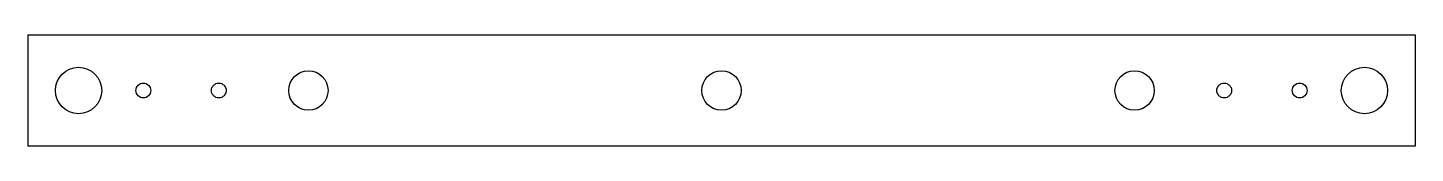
# Model space of a CAD drawing. Extents: x -150 to 150, y 0 to 24.
import ezdxf

# ---------------------------------------------------------------- set-up
doc = ezdxf.new("R2010")
doc.units = 0
doc.header["$MEASUREMENT"] = 0
doc.layers.add('VISIBLE', color=7, linetype='CONTINUOUS')

msp = doc.modelspace()

# ---------------------------------------------------------------- linework, layer by layer
at = {"layer": 'VISIBLE'}
for p, q in [((-150, 24), (150, 24)), ((150, 24), (150, 0)), ((-150, 24), (-150, 0)), ((150, 0), (-150, 0))]:
    msp.add_line(p, q, dxfattribs=at)
for centre, radius in [((-139, 12), 5), ((-89.32, 12), 4.25), ((0, 12), 4.25), ((89.32, 12), 4.25), ((139, 12), 5), ((-125, 12), 1.6), ((-108.69, 12), 1.6), ((108.69, 12), 1.6), ((125, 12), 1.6)]:
    msp.add_circle(centre, radius, dxfattribs=at)

doc.saveas('drawing.dxf')
